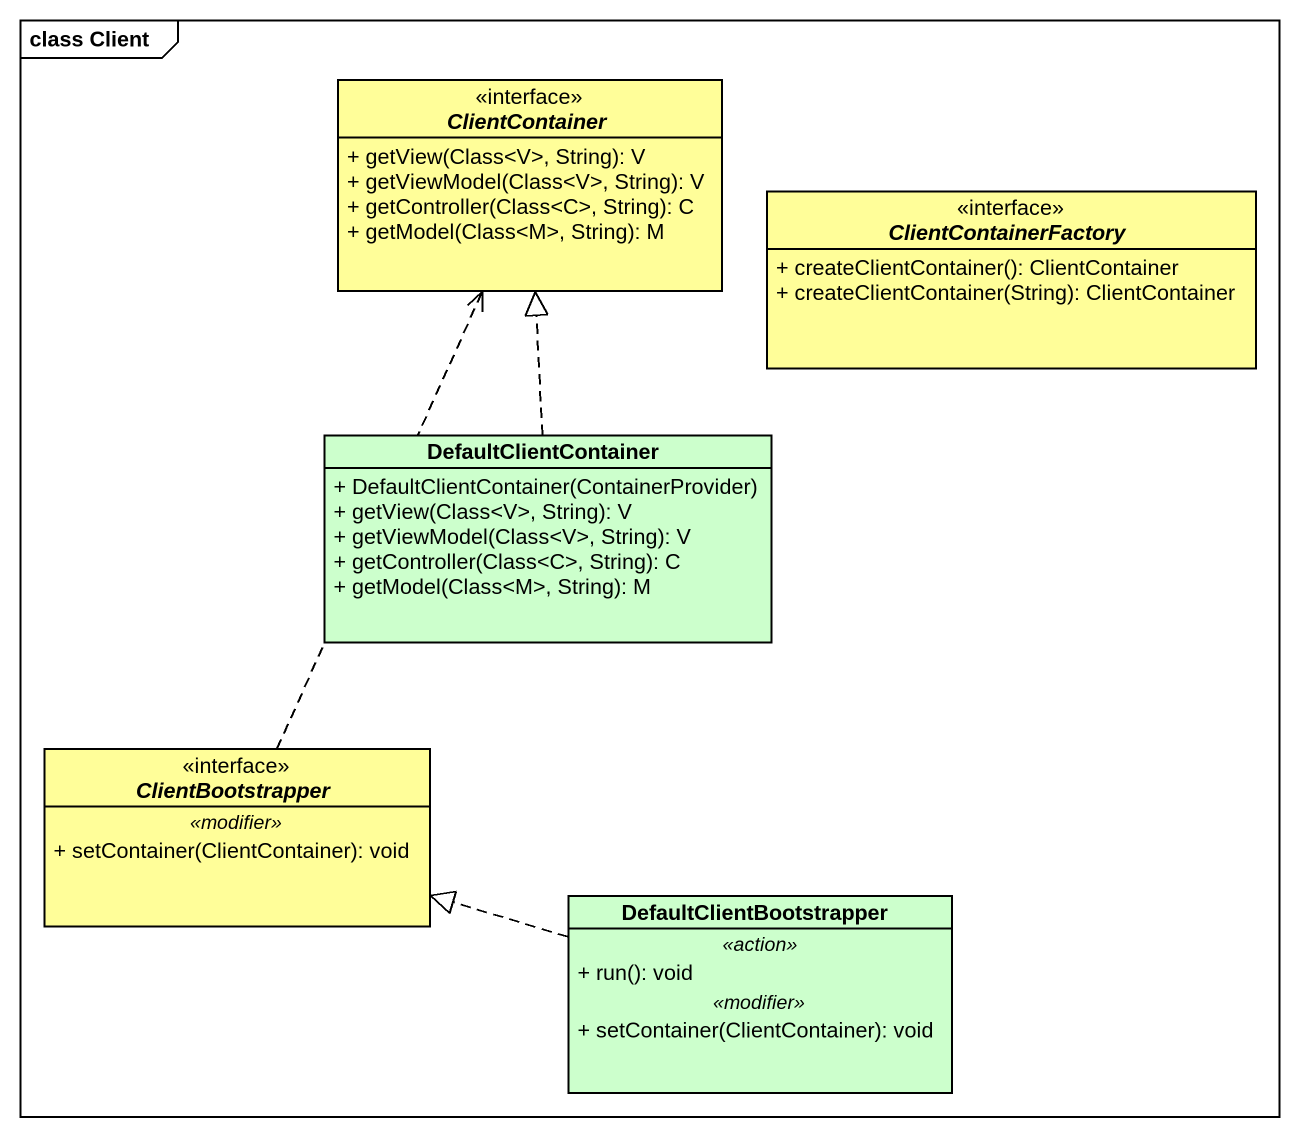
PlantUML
@startuml
mainframe class Client
hide circle
hide empty members
skinparam classAttributeIconSize 0
interface ClientContainer <<interface>> #FFFE99 {
  + getView(Class<V>, String): V
  + getViewModel(Class<V>, String): V
  + getController(Class<C>, String): C
  + getModel(Class<M>, String): M
}
interface ClientContainerFactory <<interface>> #FFFE99 {
  + createClientContainer(): ClientContainer
  + createClientContainer(String): ClientContainer
}
class DefaultClientContainer #CCFFCC {
  + DefaultClientContainer(ContainerProvider)
  + getView(Class<V>, String): V
  + getViewModel(Class<V>, String): V
  + getController(Class<C>, String): C
  + getModel(Class<M>, String): M
}
interface ClientBootstrapper <<interface>> #FFFE99 {
  .. <<modifier>> ..
  + setContainer(ClientContainer): void
}
class DefaultClientBootstrapper #CCFFCC {
  .. <<action>> ..
  + run(): void
  .. <<modifier>> ..
  + setContainer(ClientContainer): void
}
DefaultClientContainer .up.|> ClientContainer
ClientBootstrapper .up.> ClientContainer
DefaultClientBootstrapper .left.|> ClientBootstrapper
@enduml
